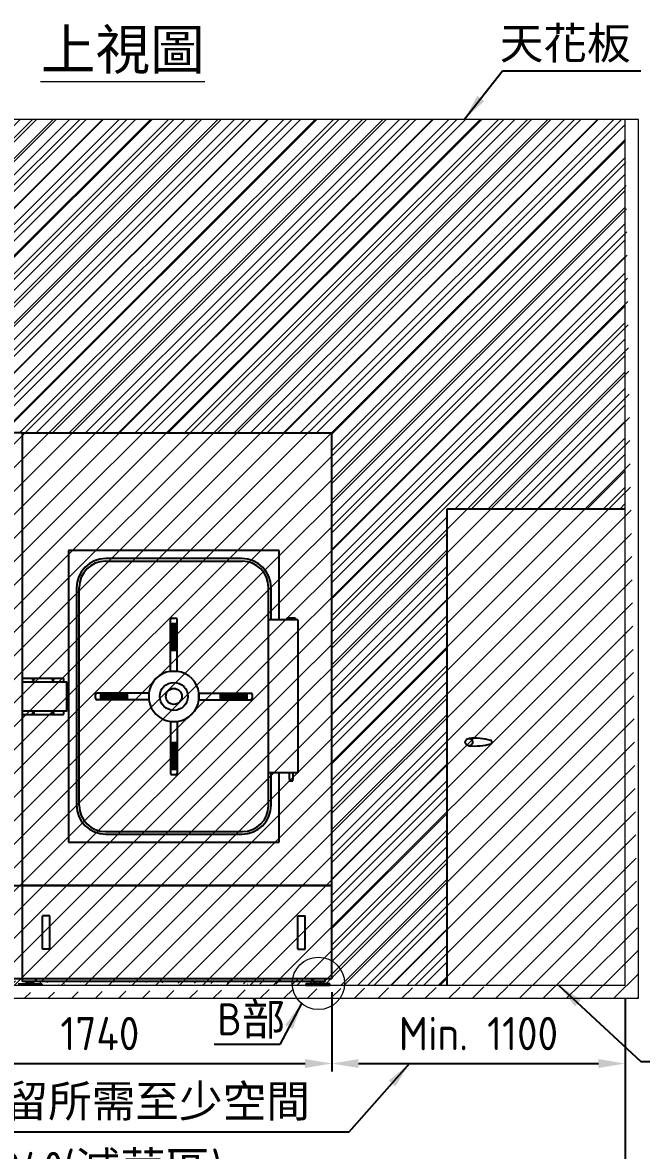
# Model space of a CAD drawing. Header units: millimetres. Extents: x 0 to 16115, y -10 to 11340.
# Drawn here: x 11472 to 13793, y 2564 to 6798 of the extents above; entities that cross this region are included whole.
import ezdxf

# ---------------------------------------------------------------- set-up
doc = ezdxf.new("R2010")
doc.units = ezdxf.units.MM
doc.header["$MEASUREMENT"] = 0
doc.linetypes.add('HIDDEN', pattern=[9.525, 6.35, -3.175])
doc.layers.get('0').update_dxf_attribs({"lineweight": 25})
for name, color, linetype, lineweight in [('D', 3, 'Continuous', 13), ('DIM', 3, 'Continuous', 9), ('H', 2, 'HIDDEN', 15), ('S', 4, 'Continuous', 15)]:
    doc.layers.add(name, color=color, linetype=linetype, lineweight=lineweight)
doc.styles.get("Standard").update_dxf_attribs({"font": 'KAIU.TTF'})
doc.styles.add('STU25', font='isocp2.shx')
doc.dimstyles.new('STU25', dxfattribs={"dimscale": 50, "dimtxt": 2.5, "dimasz": 2, "dimexe": 0.6, "dimexo": 1, "dimgap": 1, "dimtad": 1, "dimdsep": 46, "dimtxsty": 'STU25', "dimcen": 2, "dimazin": 2, "dimtfac": 1, "dimtmove": 0, "dimatfit": 3, "dimfxl": 0, "dimtolj": 1, "dimtzin": 0, "dimarcsym": 0})
doc.dimstyles.new('STU25$7', dxfattribs={"dimscale": 50, "dimtxt": 2.5, "dimasz": 2, "dimexe": 1.25, "dimexo": 0.625, "dimgap": 1, "dimtad": 0, "dimdec": 4, "dimdsep": 46, "dimtxsty": 'STU25', "dimcen": 2.5, "dimazin": 2, "dimtfac": 1, "dimtdec": 4, "dimtmove": 0, "dimatfit": 3, "dimfxl": 0, "dimtolj": 1, "dimtzin": 0, "dimarcsym": 0})

# ---------------------------------------------------------------- blocks, each defined once
blk = doc.blocks.new('*D6')
at = {"layer": 'D', "color": 0, "lineweight": -2}
for p, q in [((12632.1, 3157.7), (12632.1, 2859.9)), ((13732.1, 3134.7), (13732.1, 2859.9)), ((12732.1, 2889.9), (13632.1, 2889.9))]:
    blk.add_line(p, q, dxfattribs=at)
at = {"layer": 'D', "color": 0}
for points in [[(12732.1, 2906.6), (12732.1, 2873.3), (12632.1, 2889.9)], [(13632.1, 2873.3), (13632.1, 2906.6), (13732.1, 2889.9)]]:
    blk.add_solid(points, dxfattribs=at)
at = {"layer": 'Defpoints', "color": 0}
for p in [(12632.1, 3207.7), (13732.1, 3184.7), (13732.1, 2889.9)]:
    blk.add_point(p, dxfattribs=at)
at = {"layer": 'D', "color": 0, "insert": (13182.1, 3002.4), "char_height": 125, "attachment_point": 5, "style": 'STU25'}
blk.add_mtext('\\A1;Min. 1100', dxfattribs=at)
blk = doc.blocks.new('*D4')
at = {"layer": 'D', "color": 0, "lineweight": -2}
for p, q in [((9792.1, 3134.7), (9792.1, 2330)), ((13732.1, 3134.7), (13732.1, 2330)), ((9892.1, 2360), (13632.1, 2360))]:
    blk.add_line(p, q, dxfattribs=at)
at = {"layer": 'D', "color": 0}
for points in [[(9892.1, 2376.6), (9892.1, 2343.3), (9792.1, 2360)], [(13632.1, 2343.3), (13632.1, 2376.6), (13732.1, 2360)]]:
    blk.add_solid(points, dxfattribs=at)
at = {"layer": 'Defpoints', "color": 0}
for p in [(9792.1, 3184.7), (13732.1, 3184.7), (13732.1, 2360)]:
    blk.add_point(p, dxfattribs=at)
at = {"layer": 'D', "color": 0, "insert": (11762.1, 2488.7), "char_height": 125, "attachment_point": 5, "style": 'STU25'}
blk.add_mtext('\\A1;3940({\\f標楷體|b0|i0|c136|p65;滅菌區})', dxfattribs=at)
blk = doc.blocks.new('*D15')
at = {"layer": 'D', "color": 0, "lineweight": -2}
for p, q in [((10892.1, 3157.7), (10892.1, 2859.9)), ((12632.1, 3157.7), (12632.1, 2859.9)), ((10992.1, 2889.9), (12532.1, 2889.9))]:
    blk.add_line(p, q, dxfattribs=at)
at = {"layer": 'D', "color": 0}
for points in [[(10992.1, 2906.6), (10992.1, 2873.3), (10892.1, 2889.9)], [(12532.1, 2873.3), (12532.1, 2906.6), (12632.1, 2889.9)]]:
    blk.add_solid(points, dxfattribs=at)
at = {"layer": 'Defpoints', "color": 0}
for p in [(10892.1, 3207.7), (12632.1, 3207.7), (12632.1, 2889.9)]:
    blk.add_point(p, dxfattribs=at)
at = {"layer": 'D', "color": 0, "insert": (11762.1, 3002.4), "char_height": 125, "attachment_point": 5, "style": 'STU25'}
blk.add_mtext('\\A1;1740', dxfattribs=at)

msp = doc.modelspace()

# ---------------------------------------------------------------- hatches: boundary and pattern name
at = {"linetype": 'Continuous'}
for points in [[(11604.334, 3187.746), (11607.231, 3190.642), (11607.231, 3187.746)], [(11628.015, 3187.746), (11630.912, 3187.746), (11628.015, 3190.642)], [(12317.231, 3187.746), (12314.334, 3187.746), (12317.231, 3190.642)], [(12340.912, 3187.746), (12338.015, 3190.642), (12338.015, 3187.746)]]:
    msp.add_hatch(color=256, dxfattribs=at).paths.add_polyline_path(points)
at = {"layer": 'DIM'}
h = msp.add_hatch(dxfattribs=at)
h.set_pattern_fill('ANSI31', color=256, scale=350, style=0)
h.set_pattern_definition([(45, (-19440.55, -2318.325), (-30.93592, 30.93592), [])])
h.paths.add_polyline_path([(10892.148, 5257.746), (10892.148, 3184.746), (10461.363, 3184.746), (10461.363, 4971.681), (9792.148, 4971.681), (9792.148, 6434.746), (13732.148, 6434.746), (13732.148, 4971.681), (13062.932, 4971.681), (13062.932, 3184.746), (12632.148, 3184.746), (12632.148, 5257.746)])
edge = h.paths.add_edge_path(flags=16)
edge.add_line((12632.148, 3207.746), (12632.148, 3184.746))
edge.add_line((10892.148, 3207.746), (10892.148, 3184.746))
at = {"layer": 'H', "ltscale": 5}
h = msp.add_hatch(dxfattribs=at)
h.set_pattern_fill('ANSI31', color=256, scale=500, style=0)
h.set_pattern_definition([(45, (5042.114, 20650.17), (-44.19417, 44.19417), [])])
edge = h.paths.add_edge_path(flags=16)
edge.add_line((13782.148, 6434.746), (13732.148, 6434.746))
edge.add_line((13782.148, 6434.746), (13732.148, 6434.746))
edge = h.paths.add_edge_path()
edge.add_line((13782.148, 6434.746), (13732.148, 6434.746))
edge.add_line((13782.148, 6434.746), (13732.148, 6434.746))
edge.add_line((9792.148, 3184.746), (9792.148, 6434.746))
edge.add_line((9742.148, 3134.746), (9742.148, 6434.746))
edge.add_line((9792.148, 3184.746), (13732.148, 3184.746))
edge.add_line((9742.148, 3134.746), (13782.148, 3134.746))
edge.add_line((13782.148, 6434.746), (13732.148, 6434.746))
edge.add_line((13732.148, 5184.746), (13732.148, 5194.746))
edge.add_line((13732.148, 3184.746), (13732.148, 6434.746))
edge.add_line((13782.148, 3134.746), (13782.148, 6434.746))

# ---------------------------------------------------------------- linework, layer by layer
for p, q in [((11472.148, 5257.746), (10892.148, 5257.746)), ((11472.148, 3557.746), (11472.148, 5257.746)), ((11472.148, 5257.746), (12632.148, 5257.746)), ((11472.148, 3557.746), (11472.148, 5257.746)), ((12632.148, 3557.746), (12632.148, 5257.746)), ((13062.932, 4971.681), (13062.932, 3184.746)), ((13732.148, 4971.681), (13062.932, 4971.681)), ((12294.648, 4785.746), (11784.648, 4785.746)), ((11782.648, 4775.746), (12296.648, 4775.746)), ((11674.648, 4675.746), (11674.648, 3860.746)), ((11684.648, 3858.746), (11684.648, 4677.746)), ((12394.648, 3858.746), (12394.648, 4677.746)), ((12404.648, 4555.728), (12404.648, 4675.746)), ((12026.948, 4362.352), (12026.948, 4556.352)), ((12026.948, 4518.539), (12050.761, 4542.352)), ((12026.948, 4520.539), (12048.761, 4542.352)), ((12026.948, 4522.539), (12046.761, 4542.352)), ((12026.948, 4524.539), (12044.761, 4542.352)), ((12026.948, 4542.352), (12052.348, 4542.352)), ((12026.948, 4532.539), (12036.761, 4542.352)), ((12026.948, 4534.539), (12034.761, 4542.352)), ((12026.948, 4536.539), (12032.761, 4542.352)), ((12026.948, 4526.539), (12042.761, 4542.352)), ((12026.948, 4528.539), (12040.761, 4542.352)), ((12026.948, 4530.539), (12038.761, 4542.352)), ((12026.948, 4540.539), (12028.761, 4542.352)), ((12026.948, 4538.539), (12030.761, 4542.352)), ((12026.948, 4516.539), (12052.348, 4541.939)), ((12026.948, 4540.775), (12052.348, 4515.375)), ((12026.948, 4514.539), (12052.348, 4539.939)), ((12026.948, 4538.775), (12052.348, 4513.375)), ((12026.948, 4512.539), (12052.348, 4537.939)), ((12026.948, 4536.775), (12052.348, 4511.375)), ((12026.948, 4510.539), (12052.348, 4535.939)), ((12026.948, 4534.775), (12052.348, 4509.375)), ((12026.948, 4508.539), (12052.348, 4533.939)), ((12026.948, 4532.775), (12052.348, 4507.375)), ((12026.948, 4506.539), (12052.348, 4531.939)), ((12027.37, 4542.352), (12052.348, 4517.375)), ((12029.37, 4542.352), (12052.348, 4519.375)), ((12031.37, 4542.352), (12052.348, 4521.375)), ((12032.948, 4562.352), (12046.348, 4562.352)), ((12033.37, 4542.352), (12052.348, 4523.375)), ((12035.37, 4542.352), (12052.348, 4525.375)), ((12037.37, 4542.352), (12052.348, 4527.375)), ((12039.37, 4542.352), (12052.348, 4529.375)), ((12041.37, 4542.352), (12052.348, 4531.375)), ((12043.37, 4542.352), (12052.348, 4533.375)), ((12045.37, 4542.352), (12052.348, 4535.375)), ((12047.37, 4542.352), (12052.348, 4537.375)), ((12049.37, 4542.352), (12052.348, 4539.375)), ((12051.37, 4542.352), (12052.348, 4541.375)), ((12052.348, 4362.352), (12052.348, 4556.352)), ((12504.65, 4555.728), (12394.648, 4555.728)), ((12464.65, 4562.228), (12465.15, 4562.728)), ((12464.65, 4556.228), (12464.65, 4562.228)), ((12465.15, 4562.728), (12494.15, 4562.728)), ((12494.15, 4562.728), (12494.65, 4562.228)), ((12494.65, 4562.228), (12494.65, 4556.228)), ((12504.65, 4555.728), (12504.65, 3980.728)), ((12026.948, 4530.775), (12052.348, 4505.375)), ((12026.948, 4504.539), (12052.348, 4529.939)), ((12026.948, 4528.775), (12052.348, 4503.375)), ((12026.948, 4502.539), (12052.348, 4527.939)), ((12026.948, 4526.775), (12052.348, 4501.375)), ((12026.948, 4500.539), (12052.348, 4525.939)), ((12026.948, 4524.775), (12052.348, 4499.375)), ((12026.948, 4498.539), (12052.348, 4523.939)), ((12026.948, 4522.775), (12052.348, 4497.375)), ((12026.948, 4496.539), (12052.348, 4521.939)), ((12026.948, 4520.775), (12052.348, 4495.375)), ((12026.948, 4494.539), (12052.348, 4519.939)), ((12026.948, 4518.775), (12052.348, 4493.375)), ((12026.948, 4492.539), (12052.348, 4517.939)), ((12026.948, 4516.775), (12052.348, 4491.375)), ((12026.948, 4490.539), (12052.348, 4515.939)), ((12026.948, 4514.775), (12052.348, 4489.375)), ((12026.948, 4488.539), (12052.348, 4513.939)), ((12026.948, 4512.775), (12052.348, 4487.375)), ((12026.948, 4486.539), (12052.348, 4511.939)), ((12026.948, 4510.775), (12052.348, 4485.375)), ((12026.948, 4484.539), (12052.348, 4509.939)), ((12026.948, 4508.775), (12052.348, 4483.375)), ((12026.948, 4482.539), (12052.348, 4507.939)), ((12026.948, 4506.775), (12052.348, 4481.375)), ((12026.948, 4480.539), (12052.348, 4505.939)), ((12026.948, 4504.775), (12052.348, 4479.375)), ((12026.948, 4478.539), (12052.348, 4503.939)), ((12026.948, 4502.775), (12052.348, 4477.375)), ((12026.948, 4476.539), (12052.348, 4501.939)), ((12026.948, 4500.775), (12052.348, 4475.375)), ((12026.948, 4474.539), (12052.348, 4499.939)), ((12026.948, 4498.775), (12052.348, 4473.375)), ((12026.948, 4472.539), (12052.348, 4497.939)), ((12026.948, 4496.775), (12052.348, 4471.375)), ((12026.948, 4470.539), (12052.348, 4495.939)), ((12026.948, 4494.775), (12052.348, 4469.375)), ((12026.948, 4468.539), (12052.348, 4493.939)), ((12026.948, 4492.775), (12052.348, 4467.375)), ((12026.948, 4466.539), (12052.348, 4491.939)), ((12026.948, 4490.775), (12052.348, 4465.375)), ((12026.948, 4464.539), (12052.348, 4489.939)), ((12026.948, 4488.775), (12052.348, 4463.375)), ((12026.948, 4462.539), (12052.348, 4487.939)), ((12026.948, 4486.775), (12052.348, 4461.375)), ((12026.948, 4460.539), (12052.348, 4485.939)), ((12026.948, 4484.775), (12052.348, 4459.375)), ((12026.948, 4458.539), (12052.348, 4483.939)), ((12026.948, 4482.775), (12052.348, 4457.375)), ((12026.948, 4456.539), (12052.348, 4481.939)), ((12026.948, 4480.775), (12052.348, 4455.375)), ((12026.948, 4454.539), (12052.348, 4479.939)), ((12026.948, 4478.775), (12052.348, 4453.375)), ((12026.948, 4452.539), (12052.348, 4477.939)), ((12026.948, 4476.775), (12052.348, 4451.375)), ((12026.948, 4450.539), (12052.348, 4475.939)), ((12026.948, 4474.775), (12052.348, 4449.375)), ((12026.948, 4448.539), (12052.348, 4473.939)), ((12026.948, 4472.775), (12052.348, 4447.375)), ((12026.948, 4446.539), (12052.348, 4471.939)), ((12026.948, 4470.775), (12052.348, 4445.375)), ((12026.948, 4444.539), (12052.348, 4469.939)), ((12026.948, 4468.775), (12052.348, 4443.375)), ((12026.948, 4442.539), (12052.348, 4467.939)), ((12026.948, 4466.775), (12051.37, 4442.352)), ((12026.948, 4464.775), (12049.37, 4442.352)), ((12026.948, 4462.775), (12047.37, 4442.352)), ((12026.948, 4460.775), (12045.37, 4442.352)), ((12026.948, 4458.775), (12043.37, 4442.352)), ((12026.948, 4456.775), (12041.37, 4442.352)), ((12026.948, 4454.775), (12039.37, 4442.352)), ((12026.948, 4452.775), (12037.37, 4442.352)), ((12026.948, 4450.775), (12035.37, 4442.352)), ((12026.948, 4448.775), (12033.37, 4442.352)), ((12026.948, 4446.775), (12031.37, 4442.352)), ((12028.761, 4442.352), (12052.348, 4465.939)), ((12030.761, 4442.352), (12052.348, 4463.939)), ((12032.761, 4442.352), (12052.348, 4461.939)), ((12034.761, 4442.352), (12052.348, 4459.939)), ((12036.761, 4442.352), (12052.348, 4457.939)), ((12038.761, 4442.352), (12052.348, 4455.939)), ((12040.761, 4442.352), (12052.348, 4453.939)), ((12042.761, 4442.352), (12052.348, 4451.939)), ((12044.761, 4442.352), (12052.348, 4449.939)), ((12046.761, 4442.352), (12052.348, 4447.939)), ((12026.948, 4444.775), (12029.37, 4442.352)), ((12026.948, 4442.352), (12052.348, 4442.352)), ((12048.761, 4442.352), (12052.348, 4445.939)), ((12050.761, 4442.352), (12052.348, 4443.939)), ((12052.648, 4362.352), (12026.648, 4362.352)), ((11472.148, 4201.246), (11472.148, 4335.246)), ((11472.148, 4323.246), (11638.648, 4323.246)), ((11474.148, 4337.246), (11624.648, 4337.246)), ((11626.648, 4323.246), (11626.648, 4335.246)), ((11638.648, 4213.246), (11638.648, 4323.246)), ((11638.648, 4322.246), (11638.648, 4323.246)), ((11638.648, 4322.236), (11638.648, 4323.246)), ((11638.648, 4322.246), (11638.648, 4323.246)), ((11638.648, 4322.236), (11638.648, 4323.246)), ((11945.541, 4280.946), (11751.541, 4280.946)), ((11765.541, 4257.969), (11788.519, 4280.946)), ((11765.541, 4259.969), (11786.519, 4280.946)), ((11765.541, 4261.969), (11784.519, 4280.946)), ((11765.541, 4255.969), (11790.519, 4280.946)), ((11765.541, 4269.969), (11776.519, 4280.946)), ((11765.541, 4271.969), (11774.519, 4280.946)), ((11765.541, 4267.969), (11778.519, 4280.946)), ((11765.541, 4255.546), (11765.541, 4280.946)), ((11765.541, 4263.969), (11782.519, 4280.946)), ((11765.541, 4265.969), (11780.519, 4280.946)), ((11765.541, 4273.969), (11772.519, 4280.946)), ((11765.541, 4279.969), (11766.519, 4280.946)), ((11765.541, 4277.969), (11768.519, 4280.946)), ((11765.541, 4275.969), (11770.519, 4280.946)), ((11789.355, 4255.546), (11765.541, 4279.36)), ((11787.355, 4255.546), (11765.541, 4277.36)), ((11791.355, 4255.546), (11765.955, 4280.946)), ((11767.119, 4255.546), (11792.519, 4280.946)), ((11793.355, 4255.546), (11767.955, 4280.946)), ((11769.119, 4255.546), (11794.519, 4280.946)), ((11795.355, 4255.546), (11769.955, 4280.946)), ((11771.119, 4255.546), (11796.519, 4280.946)), ((11797.355, 4255.546), (11771.955, 4280.946)), ((11773.119, 4255.546), (11798.519, 4280.946)), ((11799.355, 4255.546), (11773.955, 4280.946)), ((11775.119, 4255.546), (11800.519, 4280.946)), ((11801.355, 4255.546), (11775.955, 4280.946)), ((11777.119, 4255.546), (11802.519, 4280.946)), ((11803.355, 4255.546), (11777.955, 4280.946)), ((11779.119, 4255.546), (11804.519, 4280.946)), ((11805.355, 4255.546), (11779.955, 4280.946)), ((11781.119, 4255.546), (11806.519, 4280.946)), ((11807.355, 4255.546), (11781.955, 4280.946)), ((11783.119, 4255.546), (11808.519, 4280.946)), ((11809.355, 4255.546), (11783.955, 4280.946)), ((11785.119, 4255.546), (11810.519, 4280.946)), ((11811.355, 4255.546), (11785.955, 4280.946)), ((11787.119, 4255.546), (11812.519, 4280.946)), ((11813.355, 4255.546), (11787.955, 4280.946)), ((11789.119, 4255.546), (11814.519, 4280.946)), ((11815.355, 4255.546), (11789.955, 4280.946)), ((11791.119, 4255.546), (11816.519, 4280.946)), ((11817.355, 4255.546), (11791.955, 4280.946)), ((11793.119, 4255.546), (11818.519, 4280.946)), ((11819.355, 4255.546), (11793.955, 4280.946)), ((11795.119, 4255.546), (11820.519, 4280.946)), ((11821.355, 4255.546), (11795.955, 4280.946)), ((11797.119, 4255.546), (11822.519, 4280.946)), ((11823.355, 4255.546), (11797.955, 4280.946)), ((11799.119, 4255.546), (11824.519, 4280.946)), ((11825.355, 4255.546), (11799.955, 4280.946)), ((11801.119, 4255.546), (11826.519, 4280.946)), ((11827.355, 4255.546), (11801.955, 4280.946)), ((11803.119, 4255.546), (11828.519, 4280.946)), ((11829.355, 4255.546), (11803.955, 4280.946)), ((11805.119, 4255.546), (11830.519, 4280.946)), ((11831.355, 4255.546), (11805.955, 4280.946)), ((11807.119, 4255.546), (11832.519, 4280.946)), ((11833.355, 4255.546), (11807.955, 4280.946)), ((11809.119, 4255.546), (11834.519, 4280.946)), ((11835.355, 4255.546), (11809.955, 4280.946)), ((11811.119, 4255.546), (11836.519, 4280.946)), ((11837.355, 4255.546), (11811.955, 4280.946)), ((11813.119, 4255.546), (11838.519, 4280.946)), ((11839.355, 4255.546), (11813.955, 4280.946)), ((11815.119, 4255.546), (11840.519, 4280.946)), ((11841.355, 4255.546), (11815.955, 4280.946)), ((11817.119, 4255.546), (11842.519, 4280.946)), ((11843.355, 4255.546), (11817.955, 4280.946)), ((11819.119, 4255.546), (11844.519, 4280.946)), ((11845.355, 4255.546), (11819.955, 4280.946)), ((11821.119, 4255.546), (11846.519, 4280.946)), ((11847.355, 4255.546), (11821.955, 4280.946)), ((11823.119, 4255.546), (11848.519, 4280.946)), ((11849.355, 4255.546), (11823.955, 4280.946)), ((11825.119, 4255.546), (11850.519, 4280.946)), ((11851.355, 4255.546), (11825.955, 4280.946)), ((11827.119, 4255.546), (11852.519, 4280.946)), ((11853.355, 4255.546), (11827.955, 4280.946)), ((11829.119, 4255.546), (11854.519, 4280.946)), ((11855.355, 4255.546), (11829.955, 4280.946)), ((11831.119, 4255.546), (11856.519, 4280.946)), ((11857.355, 4255.546), (11831.955, 4280.946)), ((11833.119, 4255.546), (11858.519, 4280.946)), ((11859.355, 4255.546), (11833.955, 4280.946)), ((11835.119, 4255.546), (11860.519, 4280.946)), ((11861.355, 4255.546), (11835.955, 4280.946)), ((11837.119, 4255.546), (11862.519, 4280.946)), ((11863.355, 4255.546), (11837.955, 4280.946)), ((11839.119, 4255.546), (11864.519, 4280.946)), ((11865.355, 4255.546), (11839.955, 4280.946)), ((11841.119, 4255.546), (11865.541, 4279.969)), ((11865.541, 4257.36), (11841.955, 4280.946)), ((11843.119, 4255.546), (11865.541, 4277.969)), ((11865.541, 4259.36), (11843.955, 4280.946)), ((11865.541, 4261.36), (11845.955, 4280.946)), ((11865.541, 4263.36), (11847.955, 4280.946)), ((11865.541, 4265.36), (11849.955, 4280.946)), ((11865.541, 4267.36), (11851.955, 4280.946)), ((11865.541, 4269.36), (11853.955, 4280.946)), ((11865.541, 4271.36), (11855.955, 4280.946)), ((11865.541, 4273.36), (11857.955, 4280.946)), ((11865.541, 4275.36), (11859.955, 4280.946)), ((11865.541, 4277.36), (11861.955, 4280.946)), ((11865.541, 4279.36), (11863.955, 4280.946)), ((11865.541, 4255.546), (11865.541, 4280.946)), ((11945.541, 4281.246), (11945.541, 4255.246)), ((12133.754, 4255.246), (12133.754, 4281.246)), ((12133.754, 4280.946), (12327.754, 4280.946)), ((12133.754, 4280.946), (12133.754, 4255.546)), ((12228.177, 4280.946), (12213.754, 4266.523)), ((12230.177, 4280.946), (12213.754, 4264.523)), ((12232.177, 4280.946), (12213.754, 4262.523)), ((12234.177, 4280.946), (12213.754, 4260.523)), ((12236.177, 4280.946), (12213.754, 4258.523)), ((12238.177, 4280.946), (12213.754, 4256.523)), ((12213.754, 4280.946), (12213.754, 4255.546)), ((12218.177, 4280.946), (12213.754, 4276.523)), ((12220.177, 4280.946), (12213.754, 4274.523)), ((12222.177, 4280.946), (12213.754, 4272.523)), ((12224.177, 4280.946), (12213.754, 4270.523)), ((12226.177, 4280.946), (12213.754, 4268.523)), ((12216.177, 4280.946), (12213.754, 4278.523)), ((12213.754, 4279.133), (12237.34, 4255.546)), ((12213.754, 4277.133), (12235.34, 4255.546)), ((12213.94, 4280.946), (12239.34, 4255.546)), ((12240.177, 4280.946), (12214.777, 4255.546)), ((12215.94, 4280.946), (12241.34, 4255.546)), ((12242.177, 4280.946), (12216.777, 4255.546)), ((12217.94, 4280.946), (12243.34, 4255.546)), ((12244.177, 4280.946), (12218.777, 4255.546)), ((12219.94, 4280.946), (12245.34, 4255.546)), ((12246.177, 4280.946), (12220.777, 4255.546)), ((12221.94, 4280.946), (12247.34, 4255.546)), ((12248.177, 4280.946), (12222.777, 4255.546)), ((12223.94, 4280.946), (12249.34, 4255.546)), ((12250.177, 4280.946), (12224.777, 4255.546)), ((12225.94, 4280.946), (12251.34, 4255.546)), ((12252.177, 4280.946), (12226.777, 4255.546)), ((12227.94, 4280.946), (12253.34, 4255.546)), ((12254.177, 4280.946), (12228.777, 4255.546)), ((12229.94, 4280.946), (12255.34, 4255.546)), ((12256.177, 4280.946), (12230.777, 4255.546)), ((12231.94, 4280.946), (12257.34, 4255.546)), ((12258.177, 4280.946), (12232.777, 4255.546)), ((12233.94, 4280.946), (12259.34, 4255.546)), ((12260.177, 4280.946), (12234.777, 4255.546)), ((12235.94, 4280.946), (12261.34, 4255.546)), ((12262.177, 4280.946), (12236.777, 4255.546)), ((12237.94, 4280.946), (12263.34, 4255.546)), ((12264.177, 4280.946), (12238.777, 4255.546)), ((12239.94, 4280.946), (12265.34, 4255.546)), ((12266.177, 4280.946), (12240.777, 4255.546)), ((12241.94, 4280.946), (12267.34, 4255.546)), ((12268.177, 4280.946), (12242.777, 4255.546)), ((12243.94, 4280.946), (12269.34, 4255.546)), ((12270.177, 4280.946), (12244.777, 4255.546)), ((12245.94, 4280.946), (12271.34, 4255.546)), ((12272.177, 4280.946), (12246.777, 4255.546)), ((12247.94, 4280.946), (12273.34, 4255.546)), ((12274.177, 4280.946), (12248.777, 4255.546)), ((12249.94, 4280.946), (12275.34, 4255.546)), ((12276.177, 4280.946), (12250.777, 4255.546)), ((12251.94, 4280.946), (12277.34, 4255.546)), ((12278.177, 4280.946), (12252.777, 4255.546)), ((12253.94, 4280.946), (12279.34, 4255.546)), ((12280.177, 4280.946), (12254.777, 4255.546)), ((12255.94, 4280.946), (12281.34, 4255.546)), ((12282.177, 4280.946), (12256.777, 4255.546)), ((12257.94, 4280.946), (12283.34, 4255.546)), ((12284.177, 4280.946), (12258.777, 4255.546)), ((12259.94, 4280.946), (12285.34, 4255.546)), ((12286.177, 4280.946), (12260.777, 4255.546)), ((12261.94, 4280.946), (12287.34, 4255.546)), ((12288.177, 4280.946), (12262.777, 4255.546)), ((12263.94, 4280.946), (12289.34, 4255.546)), ((12290.177, 4280.946), (12264.777, 4255.546)), ((12265.94, 4280.946), (12291.34, 4255.546)), ((12292.177, 4280.946), (12266.777, 4255.546)), ((12267.94, 4280.946), (12293.34, 4255.546)), ((12294.177, 4280.946), (12268.777, 4255.546)), ((12269.94, 4280.946), (12295.34, 4255.546)), ((12296.177, 4280.946), (12270.777, 4255.546)), ((12271.94, 4280.946), (12297.34, 4255.546)), ((12298.177, 4280.946), (12272.777, 4255.546)), ((12273.94, 4280.946), (12299.34, 4255.546)), ((12300.177, 4280.946), (12274.777, 4255.546)), ((12275.94, 4280.946), (12301.34, 4255.546)), ((12302.177, 4280.946), (12276.777, 4255.546)), ((12277.94, 4280.946), (12303.34, 4255.546)), ((12304.177, 4280.946), (12278.777, 4255.546)), ((12279.94, 4280.946), (12305.34, 4255.546)), ((12306.177, 4280.946), (12280.777, 4255.546)), ((12281.94, 4280.946), (12307.34, 4255.546)), ((12308.177, 4280.946), (12282.777, 4255.546)), ((12283.94, 4280.946), (12309.34, 4255.546)), ((12310.177, 4280.946), (12284.777, 4255.546)), ((12285.94, 4280.946), (12311.34, 4255.546)), ((12312.177, 4280.946), (12286.777, 4255.546)), ((12287.94, 4280.946), (12313.34, 4255.546)), ((12313.754, 4280.523), (12288.777, 4255.546)), ((12289.94, 4280.946), (12313.754, 4257.133)), ((12313.754, 4278.523), (12290.777, 4255.546)), ((12291.94, 4280.946), (12313.754, 4259.133)), ((12293.94, 4280.946), (12313.754, 4261.133)), ((12295.94, 4280.946), (12313.754, 4263.133)), ((12297.94, 4280.946), (12313.754, 4265.133)), ((12299.94, 4280.946), (12313.754, 4267.133)), ((12301.94, 4280.946), (12313.754, 4269.133)), ((12303.94, 4280.946), (12313.754, 4271.133)), ((12305.94, 4280.946), (12313.754, 4273.133)), ((12307.94, 4280.946), (12313.754, 4275.133)), ((12309.94, 4280.946), (12313.754, 4277.133)), ((12311.94, 4280.946), (12313.754, 4279.133)), ((12313.754, 4280.946), (12313.754, 4255.546)), ((11745.541, 4261.546), (11745.541, 4274.946)), ((11945.541, 4255.546), (11751.541, 4255.546)), ((11785.355, 4255.546), (11765.541, 4275.36)), ((11783.355, 4255.546), (11765.541, 4273.36)), ((11781.355, 4255.546), (11765.541, 4271.36)), ((11779.355, 4255.546), (11765.541, 4269.36)), ((11777.355, 4255.546), (11765.541, 4267.36)), ((11775.355, 4255.546), (11765.541, 4265.36)), ((11773.355, 4255.546), (11765.541, 4263.36)), ((11771.355, 4255.546), (11765.541, 4261.36)), ((11769.355, 4255.546), (11765.541, 4259.36)), ((11767.355, 4255.546), (11765.541, 4257.36)), ((11845.119, 4255.546), (11865.541, 4275.969)), ((11847.119, 4255.546), (11865.541, 4273.969)), ((11849.119, 4255.546), (11865.541, 4271.969)), ((11851.119, 4255.546), (11865.541, 4269.969)), ((11853.119, 4255.546), (11865.541, 4267.969)), ((11855.119, 4255.546), (11865.541, 4265.969)), ((11857.119, 4255.546), (11865.541, 4263.969)), ((11859.119, 4255.546), (11865.541, 4261.969)), ((11861.119, 4255.546), (11865.541, 4259.969)), ((11863.119, 4255.546), (11865.541, 4257.969)), ((12133.754, 4255.546), (12327.754, 4255.546)), ((12213.754, 4275.133), (12233.34, 4255.546)), ((12213.754, 4273.133), (12231.34, 4255.546)), ((12213.754, 4271.133), (12229.34, 4255.546)), ((12213.754, 4269.133), (12227.34, 4255.546)), ((12213.754, 4267.133), (12225.34, 4255.546)), ((12213.754, 4265.133), (12223.34, 4255.546)), ((12213.754, 4263.133), (12221.34, 4255.546)), ((12213.754, 4261.133), (12219.34, 4255.546)), ((12213.754, 4259.133), (12217.34, 4255.546)), ((12213.754, 4257.133), (12215.34, 4255.546)), ((12313.754, 4276.523), (12292.777, 4255.546)), ((12313.754, 4274.523), (12294.777, 4255.546)), ((12313.754, 4272.523), (12296.777, 4255.546)), ((12313.754, 4270.523), (12298.777, 4255.546)), ((12313.754, 4268.523), (12300.777, 4255.546)), ((12313.754, 4266.523), (12302.777, 4255.546)), ((12313.754, 4264.523), (12304.777, 4255.546)), ((12313.754, 4262.523), (12306.777, 4255.546)), ((12313.754, 4260.523), (12308.777, 4255.546)), ((12313.754, 4258.523), (12310.777, 4255.546)), ((12313.754, 4256.523), (12312.777, 4255.546)), ((12333.754, 4274.946), (12333.754, 4261.546)), ((11638.648, 4213.246), (11472.148, 4213.246)), ((11624.648, 4199.246), (11474.148, 4199.246)), ((11626.648, 4201.246), (11626.648, 4213.246)), ((11638.648, 4213.246), (11638.648, 4214.256)), ((11638.648, 4213.246), (11638.648, 4214.246)), ((12026.648, 4174.14), (12052.648, 4174.14)), ((12026.948, 4174.14), (12026.948, 3980.14)), ((12052.348, 4174.14), (12052.348, 3980.14)), ((12042.534, 4094.14), (12026.948, 4078.553)), ((12044.534, 4094.14), (12026.948, 4076.553)), ((12046.534, 4094.14), (12026.948, 4074.553)), ((12048.534, 4094.14), (12026.948, 4072.553)), ((12050.534, 4094.14), (12026.948, 4070.553)), ((12052.348, 4094.14), (12026.948, 4094.14)), ((12036.534, 4094.14), (12026.948, 4084.553)), ((12038.534, 4094.14), (12026.948, 4082.553)), ((12040.534, 4094.14), (12026.948, 4080.553)), ((12030.534, 4094.14), (12026.948, 4090.553)), ((12032.534, 4094.14), (12026.948, 4088.553)), ((12034.534, 4094.14), (12026.948, 4086.553)), ((12028.534, 4094.14), (12026.948, 4092.553)), ((12052.348, 4093.953), (12026.948, 4068.553)), ((12052.348, 4067.717), (12026.948, 4093.117)), ((12052.348, 4091.953), (12026.948, 4066.553)), ((12052.348, 4065.717), (12026.948, 4091.117)), ((12052.348, 4089.953), (12026.948, 4064.553)), ((12052.348, 4063.717), (12026.948, 4089.117)), ((12052.348, 4087.953), (12026.948, 4062.553)), ((12052.348, 4061.717), (12026.948, 4087.117)), ((12052.348, 4085.953), (12026.948, 4060.553)), ((12052.348, 4059.717), (12026.948, 4085.117)), ((12052.348, 4083.953), (12026.948, 4058.553)), ((12052.348, 4057.717), (12026.948, 4083.117)), ((12052.348, 4081.953), (12026.948, 4056.553)), ((12052.348, 4055.717), (12026.948, 4081.117)), ((12052.348, 4079.953), (12026.948, 4054.553)), ((12052.348, 4053.717), (12026.948, 4079.117)), ((12052.348, 4077.953), (12026.948, 4052.553)), ((12052.348, 4051.717), (12026.948, 4077.117)), ((12052.348, 4075.953), (12026.948, 4050.553)), ((12052.348, 4049.717), (12026.948, 4075.117)), ((12052.348, 4073.953), (12026.948, 4048.553)), ((12052.348, 4047.717), (12026.948, 4073.117)), ((12052.348, 4071.953), (12026.948, 4046.553)), ((12052.348, 4045.717), (12026.948, 4071.117)), ((12052.348, 4069.953), (12026.948, 4044.553)), ((12052.348, 4043.717), (12026.948, 4069.117)), ((12052.348, 4067.953), (12026.948, 4042.553)), ((12052.348, 4041.717), (12026.948, 4067.117)), ((12052.348, 4065.953), (12026.948, 4040.553)), ((12052.348, 4069.717), (12027.925, 4094.14)), ((12052.348, 4071.717), (12029.925, 4094.14)), ((12052.348, 4073.717), (12031.925, 4094.14)), ((12052.348, 4075.717), (12033.925, 4094.14)), ((12052.348, 4077.717), (12035.925, 4094.14)), ((12052.348, 4079.717), (12037.925, 4094.14)), ((12052.348, 4081.717), (12039.925, 4094.14)), ((12052.348, 4083.717), (12041.925, 4094.14)), ((12052.348, 4085.717), (12043.925, 4094.14)), ((12052.348, 4087.717), (12045.925, 4094.14)), ((12052.348, 4089.717), (12047.925, 4094.14)), ((12052.348, 4091.717), (12049.925, 4094.14)), ((12052.348, 4039.717), (12026.948, 4065.117)), ((12052.348, 4063.953), (12026.948, 4038.553)), ((12052.348, 4037.717), (12026.948, 4063.117)), ((12052.348, 4061.953), (12026.948, 4036.553)), ((12052.348, 4035.717), (12026.948, 4061.117)), ((12052.348, 4059.953), (12026.948, 4034.553)), ((12052.348, 4033.717), (12026.948, 4059.117)), ((12052.348, 4057.953), (12026.948, 4032.553)), ((12052.348, 4031.717), (12026.948, 4057.117)), ((12052.348, 4055.953), (12026.948, 4030.553)), ((12052.348, 4029.717), (12026.948, 4055.117)), ((12052.348, 4053.953), (12026.948, 4028.553)), ((12052.348, 4027.717), (12026.948, 4053.117)), ((12052.348, 4051.953), (12026.948, 4026.553)), ((12052.348, 4025.717), (12026.948, 4051.117)), ((12052.348, 4049.953), (12026.948, 4024.553)), ((12052.348, 4023.717), (12026.948, 4049.117)), ((12052.348, 4047.953), (12026.948, 4022.553)), ((12052.348, 4021.717), (12026.948, 4047.117)), ((12052.348, 4045.953), (12026.948, 4020.553)), ((12052.348, 4019.717), (12026.948, 4045.117)), ((12052.348, 4043.953), (12026.948, 4018.553)), ((12052.348, 4017.717), (12026.948, 4043.117)), ((12052.348, 4041.953), (12026.948, 4016.553)), ((12052.348, 4015.717), (12026.948, 4041.117)), ((12052.348, 4039.953), (12026.948, 4014.553)), ((12052.348, 4013.717), (12026.948, 4039.117)), ((12052.348, 4037.953), (12026.948, 4012.553)), ((12052.348, 4011.717), (12026.948, 4037.117)), ((12052.348, 4035.953), (12026.948, 4010.553)), ((12052.348, 4009.717), (12026.948, 4035.117)), ((12052.348, 4033.953), (12026.948, 4008.553)), ((12052.348, 4007.717), (12026.948, 4033.117)), ((12052.348, 4031.953), (12026.948, 4006.553)), ((12052.348, 4005.717), (12026.948, 4031.117)), ((12052.348, 4029.953), (12026.948, 4004.553)), ((12052.348, 4003.717), (12026.948, 4029.117)), ((12052.348, 4027.953), (12026.948, 4002.553)), ((12052.348, 4001.717), (12026.948, 4027.117)), ((12052.348, 4025.953), (12026.948, 4000.553)), ((12052.348, 3999.717), (12026.948, 4025.117)), ((12052.348, 4023.953), (12026.948, 3998.553)), ((12052.348, 3997.717), (12026.948, 4023.117)), ((12052.348, 4021.953), (12026.948, 3996.553)), ((12052.348, 3995.717), (12026.948, 4021.117)), ((12052.348, 4019.953), (12026.948, 3994.553)), ((12051.925, 3994.14), (12026.948, 4019.117)), ((12049.925, 3994.14), (12026.948, 4017.117)), ((12047.925, 3994.14), (12026.948, 4015.117)), ((12045.925, 3994.14), (12026.948, 4013.117)), ((12043.925, 3994.14), (12026.948, 4011.117)), ((12041.925, 3994.14), (12026.948, 4009.117)), ((12039.925, 3994.14), (12026.948, 4007.117)), ((12037.925, 3994.14), (12026.948, 4005.117)), ((12035.925, 3994.14), (12026.948, 4003.117)), ((12033.925, 3994.14), (12026.948, 4001.117)), ((12031.925, 3994.14), (12026.948, 3999.117)), ((12029.925, 3994.14), (12026.948, 3997.117)), ((12027.925, 3994.14), (12026.948, 3995.117)), ((12052.348, 3994.14), (12026.948, 3994.14)), ((12052.348, 4017.953), (12028.534, 3994.14)), ((12052.348, 4015.953), (12030.534, 3994.14)), ((12052.348, 4013.953), (12032.534, 3994.14)), ((12052.348, 4011.953), (12034.534, 3994.14)), ((12052.348, 4009.953), (12036.534, 3994.14)), ((12052.348, 4007.953), (12038.534, 3994.14)), ((12052.348, 4005.953), (12040.534, 3994.14)), ((12052.348, 4003.953), (12042.534, 3994.14)), ((12052.348, 4001.953), (12044.534, 3994.14)), ((12052.348, 3999.953), (12046.534, 3994.14)), ((12052.348, 3997.953), (12048.534, 3994.14)), ((12052.348, 3995.953), (12050.534, 3994.14)), ((12504.65, 3980.728), (12394.648, 3980.728)), ((12404.648, 3860.746), (12404.648, 3980.728)), ((12471.65, 3980.728), (12471.65, 3960.728)), ((12487.65, 3960.728), (12487.65, 3980.728)), ((12046.348, 3974.14), (12032.948, 3974.14)), ((12471.65, 3960.728), (12473.65, 3950.728)), ((12473.65, 3950.728), (12485.65, 3950.728)), ((12485.65, 3950.728), (12487.65, 3960.728)), ((11782.648, 3760.746), (12296.648, 3760.746)), ((11784.648, 3750.746), (12294.648, 3750.746)), ((10892.148, 3557.746), (11472.148, 3557.746)), ((11472.148, 3557.746), (12632.148, 3557.746)), ((12632.148, 3557.746), (11472.148, 3557.746)), ((11472.148, 3207.746), (11472.148, 3557.746)), ((11472.148, 3207.746), (11472.148, 3557.746)), ((12632.148, 3207.746), (12632.148, 3557.746)), ((11547.148, 3319.746), (11547.148, 3444.746)), ((11574.148, 3444.746), (11547.148, 3444.746)), ((11574.148, 3319.746), (11574.148, 3444.746)), ((12505.148, 3319.746), (12505.148, 3444.746)), ((12505.148, 3444.746), (12532.148, 3444.746)), ((12532.148, 3319.746), (12532.148, 3444.746)), ((11574.148, 3319.746), (11547.148, 3319.746)), ((12505.148, 3319.746), (12532.148, 3319.746)), ((11472.148, 3207.746), (10892.148, 3207.746)), ((11455.148, 3188.746), (11544.148, 3188.746)), ((11544.148, 3184.746), (11455.148, 3184.746)), ((11472.148, 3197.746), (11472.148, 3207.746)), ((12632.148, 3207.746), (11472.148, 3207.746)), ((12607.148, 3197.746), (11472.148, 3197.746)), ((11486.368, 3197.746), (11512.927, 3197.746)), ((11486.368, 3188.746), (11486.368, 3197.746)), ((11493.008, 3197.746), (11493.008, 3188.746)), ((11506.287, 3197.746), (11506.287, 3188.746)), ((11512.927, 3188.746), (11512.927, 3197.746)), ((11522.148, 3201.746), (11522.148, 3207.746)), ((11522.148, 3207.746), (11522.148, 3197.746)), ((11544.148, 3188.746), (11544.148, 3184.746)), ((12624.148, 3188.746), (12535.148, 3188.746)), ((12535.148, 3188.746), (12535.148, 3184.746)), ((12535.148, 3184.746), (12624.148, 3184.746)), ((12557.148, 3201.746), (12557.148, 3207.746)), ((12557.148, 3207.746), (12557.148, 3197.746)), ((12592.927, 3197.746), (12566.368, 3197.746)), ((12566.368, 3188.746), (12566.368, 3197.746)), ((12573.008, 3197.746), (12573.008, 3188.746)), ((12586.287, 3197.746), (12586.287, 3188.746)), ((12592.927, 3188.746), (12592.927, 3197.746)), ((12607.148, 3197.746), (12607.148, 3207.746)), ((12624.148, 3184.746), (12624.148, 3188.746))]:
    msp.add_line(p, q)
at = {"ltscale": 5}
for p, q in [((11644.648, 4815.746), (11644.648, 3720.746)), ((12434.648, 4815.746), (11644.648, 4815.746)), ((12434.648, 4555.728), (12434.648, 4815.746)), ((12434.648, 3720.746), (12434.648, 3980.728)), ((11644.648, 3720.746), (12434.648, 3720.746))]:
    msp.add_line(p, q, dxfattribs=at)
for centre, radius in [((11512.148, 4330.246), 2.25), ((11586.148, 4330.246), 2.25), ((12039.648, 4268.246), 52.5), ((12039.648, 4268.246), 30), ((11512.148, 4206.246), 2.25), ((11586.148, 4206.246), 2.25), ((13146.555, 4096.579), 13.838)]:
    msp.add_circle(centre, radius)
for centre, radius, start, end in [((11784.648, 4675.746), 110, 90, 180), ((12294.648, 4675.746), 110, 0, 90), ((11782.648, 4677.746), 98, 90, 180), ((12296.648, 4677.746), 98, 0, 90), ((12032.948, 4556.352), 6, 90, 180), ((12046.348, 4556.352), 6, 0, 90), ((12039.648, 4268.246), 95, 97.865153, 172.134847), ((12039.648, 4268.246), 95, 7.865153, 82.134847), ((11474.148, 4335.246), 2, 90, 180), ((11624.648, 4335.246), 2, 0, 90), ((11751.541, 4274.946), 6, 90, 180), ((12327.754, 4274.946), 6, 0, 90), ((11751.541, 4261.546), 6, 180, 270), ((12039.648, 4268.246), 95, 187.865153, 262.134847), ((12039.648, 4268.246), 95, 277.865153, 352.134847), ((12327.754, 4261.546), 6, 270, 0), ((11474.148, 4201.246), 2, 180, 270), ((11624.648, 4201.246), 2, 270, 0), ((13166.185, 3858.696), 252.485, 75.656554, 94.459065), ((13166.185, 4334.462), 252.485, 265.540935, 284.343446), ((13225.572, 4096.579), 7.438, 272.871294, 87.128706), ((12032.948, 3980.14), 6, 180, 270), ((12046.348, 3980.14), 6, 270, 0), ((11784.648, 3860.746), 110, 180, 270), ((11782.648, 3858.746), 98, 180, 270), ((12294.648, 3860.746), 110, 270, 0), ((12296.648, 3858.746), 98, 270, 0)]:
    msp.add_arc(centre, radius, start, end)
at = {"layer": 'D'}
msp.add_line((11539.396, 6576.839), (12156.251, 6576.839), dxfattribs=at)
msp.add_circle((12581.888, 3190.862), 98.378, dxfattribs=at)
at = {"layer": 'S', "linetype": 'Continuous'}
for p, q in [((13782.148, 6434.746), (9742.148, 6434.746)), ((13732.148, 3184.746), (13732.148, 6434.746)), ((13782.148, 6434.746), (13732.148, 6434.746)), ((13782.148, 3134.746), (13782.148, 6434.746)), ((9792.148, 3184.746), (13732.148, 3184.746)), ((9742.148, 3134.746), (13782.148, 3134.746))]:
    msp.add_line(p, q, dxfattribs=at)
at = {"layer": 'S'}
for p, q in [((13782.148, 6434.746), (13732.148, 6434.746)), ((13782.148, 6434.746), (13732.148, 6434.746)), ((13732.148, 5184.746), (13732.148, 5194.746))]:
    msp.add_line(p, q, dxfattribs=at)

# ---------------------------------------------------------------- texts
at = {"layer": 'D', "color": 11, "attachment_point": 1}
for s, insert, char_height in [('上視圖', (11541.295, 6772.257), 150), ('{\\C3;天花板 }', (13261.751, 6780.722), 120), ('{\\Fisocp2.shx;B}部', (12202.717, 3115.969), 120), ('{\\C3;維護預留所需至少空間}', (10913.157, 2808.899), 120)]:
    msp.add_mtext(s, dxfattribs=dict(at, insert=insert, char_height=char_height))

# ---------------------------------------------------------------- dimensions: what is measured, and where the dimension line sits
at = {"layer": 'D'}
for base, p1, text, picture, middle in [((13732.148, 2359.983), (9792.148, 3184.746), '<>({\\f標楷體|b0|i0|c136|p65;滅菌區})', '*D4', (11762.148, 2359.983)), ((13732.148, 2889.95), (12632.148, 3207.746), 'Min. <>', '*D6', (13182.148, 2889.95))]:
    dim = msp.add_linear_dim(base=base, p1=p1, p2=(13732.148, 3184.746), text=text, dimstyle='STU25', dxfattribs=at)
    dim.commit()
    dim.dimension.update_dxf_attribs({"geometry": picture, "text_midpoint": middle, "dimtype": 160})
dim = msp.add_linear_dim(base=(12632.148, 2889.95), p1=(10892.148, 3207.746), p2=(12632.148, 3207.746), dimstyle='STU25', dxfattribs=at)
dim.commit()
dim.dimension.update_dxf_attribs({"geometry": '*D15', "text_midpoint": (11762.148, 3002.45)})

# ---------------------------------------------------------------- leaders
for points in [[(13128.894, 6434.746), (13272.185, 6616.425), (13790.876, 6616.425)], [(13481.96, 3184.746), (13791.057, 2897.797), (15725.834, 2897.797)], [(12518.278, 3115.816), (12437.233, 2961.516), (12190.512, 2961.516)], [(12924.083, 2889.95), (12695.645, 2631.743), (10880.199, 2631.743)]]:
    msp.add_leader(points, dimstyle='STU25$7', override={"dimgap": 1, "dimtad": 0}, dxfattribs=at)

doc.saveas('drawing.dxf')
